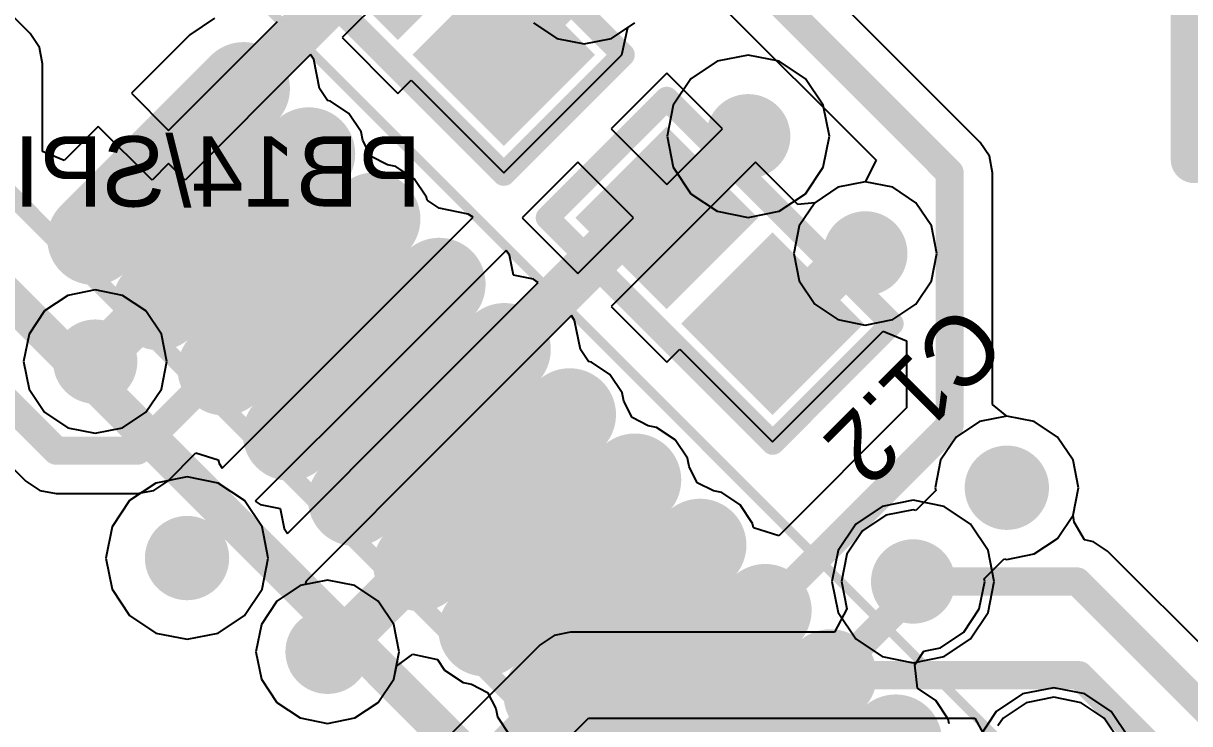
# Model space of a CAD drawing. Header units: millimetres. Extents: x 0.3 to 2.93, y 1.33 to 2.08.
# Drawn here: x 1.0201 to 1.269, y 1.7747 to 1.9241 of the extents above; entities that cross this region are included whole.
import ezdxf

# ---------------------------------------------------------------- set-up
doc = ezdxf.new("R2010")
doc.units = ezdxf.units.MM
doc.header["$MEASUREMENT"] = 0
for name, color, linetype in [('BottomLayer', 5, 'Continuous'), ('BottomOverlay', 54, 'Continuous'), ('Mechanical13', 56, 'Continuous'), ('Mechanical15', 56, 'Continuous'), ('MidLayer1', 16, 'Continuous'), ('MidLayer2', 76, 'Continuous'), ('MultiLayer', 9, 'Continuous'), ('TopLayer', 1, 'Continuous'), ('TopOverlay', 2, 'Continuous'), ('TopPaste', 8, 'Continuous'), ('TopSolder', 216, 'Continuous'), ('ViaHoleLayer', 16, 'Continuous')]:
    doc.layers.add(name, color=color, linetype=linetype)

# ---------------------------------------------------------------- blocks, each defined once
blk = doc.blocks.new('TSQFP50P900X900X160_48N_103')
at = {"layer": 'Mechanical13', "const_width": 0.00394}
blk.add_lwpolyline([(0.1378, -0.1378), (-0.1378, -0.1378)], dxfattribs=at)
at = {"layer": 'Mechanical15', "const_width": 0.00197}
blk.add_lwpolyline([(0.20472, -0.20472), (-0.20472, -0.20472)], dxfattribs=at)
at = {"layer": 'TopLayer', "const_width": 0.01181}
for points in [[(-0.08858, -0.1437), (-0.08858, -0.18898)], [(-0.0689, -0.1437), (-0.0689, -0.18898)], [(-0.04921, -0.1437), (-0.04921, -0.18898)], [(-0.02953, -0.1437), (-0.02953, -0.18898)], [(-0.00984, -0.1437), (-0.00984, -0.18898)], [(0.00984, -0.1437), (0.00984, -0.18898)], [(0.02953, -0.1437), (0.02953, -0.18898)], [(0.04921, -0.1437), (0.04921, -0.18898)], [(0.0689, -0.1437), (0.0689, -0.18898)], [(0.08858, -0.1437), (0.08858, -0.18898)], [(0.10827, -0.1437), (0.10827, -0.18898)]]:
    blk.add_lwpolyline(points, dxfattribs=at)
at = {"layer": 'TopLayer', "const_width": 0.00591}
for points in [[(-0.03248, -0.1437, 1), (-0.02657, -0.1437, 1)], [(-0.0128, -0.1437, 1), (-0.00689, -0.1437, 1)], [(0.00689, -0.1437, 1), (0.0128, -0.1437, 1)], [(0.02657, -0.1437, 1), (0.03248, -0.1437, 1)], [(0.04626, -0.1437, 1), (0.05217, -0.1437, 1)], [(0.06594, -0.1437, 1), (0.07185, -0.1437, 1)], [(0.08563, -0.1437, 1), (0.09154, -0.1437, 1)], [(0.10532, -0.1437, 1), (0.11122, -0.1437, 1)], [(-0.09154, -0.18898, 1), (-0.08563, -0.18898, 1)], [(-0.07185, -0.18898, 1), (-0.06595, -0.18898, 1)], [(-0.05217, -0.18898, 1), (-0.04626, -0.18898, 1)], [(-0.03248, -0.18898, 1), (-0.02657, -0.18898, 1)], [(-0.0128, -0.18898, 1), (-0.00689, -0.18898, 1)], [(0.00689, -0.18898, 1), (0.0128, -0.18898, 1)], [(0.02657, -0.18898, 1), (0.03248, -0.18898, 1)], [(0.04626, -0.18898, 1), (0.05217, -0.18898, 1)], [(0.06594, -0.18898, 1), (0.07185, -0.18898, 1)], [(0.08563, -0.18898, 1), (0.09154, -0.18898, 1)], [(0.10532, -0.18898, 1), (0.11122, -0.18898, 1)]]:
    blk.add_lwpolyline(points, format="xyb", close=True, dxfattribs=at)
at = {"layer": 'TopOverlay', "const_width": 0.00787}
blk.add_lwpolyline([(0.12205, -0.12205), (-0.12205, -0.12205)], dxfattribs=at)
at = {"layer": 'TopPaste', "const_width": 0.00781}
for points in [[(-0.08858, -0.1437), (-0.08858, -0.18898)], [(-0.0689, -0.1437), (-0.0689, -0.18898)], [(-0.04921, -0.1437), (-0.04921, -0.18898)], [(-0.02953, -0.1437), (-0.02953, -0.18898)], [(-0.00984, -0.1437), (-0.00984, -0.18898)], [(0.00984, -0.1437), (0.00984, -0.18898)], [(0.02953, -0.1437), (0.02953, -0.18898)], [(0.04921, -0.1437), (0.04921, -0.18898)], [(0.0689, -0.1437), (0.0689, -0.18898)], [(0.08858, -0.1437), (0.08858, -0.18898)], [(0.10827, -0.1437), (0.10827, -0.18898)]]:
    blk.add_lwpolyline(points, dxfattribs=at)
at = {"layer": 'TopPaste', "const_width": 0.00391}
for points in [[(-0.03148, -0.1437, 1), (-0.02757, -0.1437, 1)], [(-0.0118, -0.1437, 1), (-0.00789, -0.1437, 1)], [(0.00789, -0.1437, 1), (0.0118, -0.1437, 1)], [(0.02757, -0.1437, 1), (0.03148, -0.1437, 1)], [(0.04726, -0.1437, 1), (0.05117, -0.1437, 1)], [(0.06694, -0.1437, 1), (0.07085, -0.1437, 1)], [(0.08663, -0.1437, 1), (0.09054, -0.1437, 1)], [(0.10632, -0.1437, 1), (0.11022, -0.1437, 1)], [(-0.09054, -0.18898, 1), (-0.08663, -0.18898, 1)], [(-0.07085, -0.18898, 1), (-0.06695, -0.18898, 1)], [(-0.05117, -0.18898, 1), (-0.04726, -0.18898, 1)], [(-0.03148, -0.18898, 1), (-0.02757, -0.18898, 1)], [(-0.0118, -0.18898, 1), (-0.00789, -0.18898, 1)], [(0.00789, -0.18898, 1), (0.0118, -0.18898, 1)], [(0.02757, -0.18898, 1), (0.03148, -0.18898, 1)], [(0.04726, -0.18898, 1), (0.05117, -0.18898, 1)], [(0.06694, -0.18898, 1), (0.07085, -0.18898, 1)], [(0.08663, -0.18898, 1), (0.09054, -0.18898, 1)], [(0.10632, -0.18898, 1), (0.11022, -0.18898, 1)]]:
    blk.add_lwpolyline(points, format="xyb", close=True, dxfattribs=at)
at = {"layer": 'TopSolder', "const_width": 0.01981}
for points in [[(-0.08858, -0.1437), (-0.08858, -0.18898)], [(-0.0689, -0.1437), (-0.0689, -0.18898)], [(-0.04921, -0.1437), (-0.04921, -0.18898)], [(-0.02953, -0.1437), (-0.02953, -0.18898)], [(-0.00984, -0.1437), (-0.00984, -0.18898)], [(0.00984, -0.1437), (0.00984, -0.18898)], [(0.02953, -0.1437), (0.02953, -0.18898)], [(0.04921, -0.1437), (0.04921, -0.18898)], [(0.0689, -0.1437), (0.0689, -0.18898)], [(0.08858, -0.1437), (0.08858, -0.18898)], [(0.10827, -0.1437), (0.10827, -0.18898)]]:
    blk.add_lwpolyline(points, dxfattribs=at)
at = {"layer": 'TopSolder', "const_width": 0.00991}
for points in [[(-0.05417, -0.1437, 1), (-0.04426, -0.1437, 1)], [(-0.03448, -0.1437, 1), (-0.02457, -0.1437, 1)], [(-0.0148, -0.1437, 1), (-0.00489, -0.1437, 1)], [(0.00489, -0.1437, 1), (0.0148, -0.1437, 1)], [(0.02457, -0.1437, 1), (0.03448, -0.1437, 1)], [(0.04426, -0.1437, 1), (0.05417, -0.1437, 1)], [(0.06394, -0.1437, 1), (0.07385, -0.1437, 1)], [(0.08363, -0.1437, 1), (0.09354, -0.1437, 1)], [(0.10332, -0.1437, 1), (0.11322, -0.1437, 1)], [(-0.09354, -0.18898, 1), (-0.08363, -0.18898, 1)], [(-0.07385, -0.18898, 1), (-0.06395, -0.18898, 1)], [(-0.05417, -0.18898, 1), (-0.04426, -0.18898, 1)], [(-0.03448, -0.18898, 1), (-0.02457, -0.18898, 1)], [(-0.0148, -0.18898, 1), (-0.00489, -0.18898, 1)], [(0.00489, -0.18898, 1), (0.0148, -0.18898, 1)], [(0.02457, -0.18898, 1), (0.03448, -0.18898, 1)], [(0.04426, -0.18898, 1), (0.05417, -0.18898, 1)], [(0.06394, -0.18898, 1), (0.07385, -0.18898, 1)], [(0.08363, -0.18898, 1), (0.09354, -0.18898, 1)], [(0.10332, -0.18898, 1), (0.11322, -0.18898, 1)]]:
    blk.add_lwpolyline(points, format="xyb", close=True, dxfattribs=at)
blk = doc.blocks.new('GRPB052MWCN_RC_116')
at = {"layer": 'TopOverlay', "const_width": 0.01}
blk.add_lwpolyline([(-0.03, -0.01), (-0.03, 0.12)], dxfattribs=at)
at = {"layer": 'TopOverlay', "const_width": 0.005}
blk.add_lwpolyline([(-0.0325, -0.01, 1), (-0.0275, -0.01, 1)], format="xyb", close=True, dxfattribs=at)
blk = doc.blocks.new('0402_118')
at = {"layer": 'TopLayer'}
for points in [[(-0.01181, -0.01181), (0.01181, -0.01181), (-0.01181, 0.01181), (0.01181, 0.01181)], [(0.02016, -0.01181), (0.04378, -0.01181), (0.02016, 0.01181), (0.04378, 0.01181)]]:
    blk.add_solid(points, dxfattribs=at)
at = {"layer": 'TopOverlay', "const_width": 0.005}
for points in [[(-0.018, 0.018), (0.05, 0.018)], [(-0.018, -0.018), (-0.018, 0.018)], [(0.05, -0.018), (0.05, 0.018)], [(-0.018, -0.018), (0.05, -0.018)]]:
    blk.add_lwpolyline(points, dxfattribs=at)
at = {"layer": 'TopOverlay', "const_width": 0.0025}
for points in [[(-0.01925, 0.018, 1), (-0.01675, 0.018, 1)], [(-0.01925, 0.018, 1), (-0.01675, 0.018, 1)], [(0.04875, 0.018, 1), (0.05125, 0.018, 1)], [(0.04875, 0.018, 1), (0.05125, 0.018, 1)], [(-0.01925, -0.018, 1), (-0.01675, -0.018, 1)], [(-0.01925, -0.018, 1), (-0.01675, -0.018, 1)], [(0.04875, -0.018, 1), (0.05125, -0.018, 1)], [(0.04875, -0.018, 1), (0.05125, -0.018, 1)]]:
    blk.add_lwpolyline(points, format="xyb", close=True, dxfattribs=at)
at = {"layer": 'TopPaste'}
for points in [[(-0.00981, -0.00981), (0.00981, -0.00981), (-0.00981, 0.00981), (0.00981, 0.00981)], [(0.02216, -0.00981), (0.04178, -0.00981), (0.02216, 0.00981), (0.04178, 0.00981)]]:
    blk.add_solid(points, dxfattribs=at)
at = {"layer": 'TopSolder'}
for points in [[(-0.01378, -0.01378), (0.01378, -0.01378), (-0.01378, 0.01378), (0.01378, 0.01378)], [(0.01819, -0.01378), (0.04575, -0.01378), (0.01819, 0.01378), (0.04575, 0.01378)]]:
    blk.add_solid(points, dxfattribs=at)
blk = doc.blocks.new('0402_148')
at = {"layer": 'TopLayer'}
for points in [[(-0.01181, -0.01181), (0.01181, -0.01181), (-0.01181, 0.01181), (0.01181, 0.01181)], [(0.02016, -0.01181), (0.04378, -0.01181), (0.02016, 0.01181), (0.04378, 0.01181)]]:
    blk.add_solid(points, dxfattribs=at)
at = {"layer": 'TopOverlay', "const_width": 0.005}
for points in [[(-0.018, 0.018), (0.05, 0.018)], [(-0.018, -0.018), (-0.018, 0.018)], [(0.05, -0.018), (0.05, 0.018)], [(-0.018, -0.018), (0.05, -0.018)]]:
    blk.add_lwpolyline(points, dxfattribs=at)
at = {"layer": 'TopOverlay', "const_width": 0.0025}
for points in [[(-0.01925, 0.018, 1), (-0.01675, 0.018, 1)], [(-0.01925, 0.018, 1), (-0.01675, 0.018, 1)], [(0.04875, 0.018, 1), (0.05125, 0.018, 1)], [(0.04875, 0.018, 1), (0.05125, 0.018, 1)], [(-0.01925, -0.018, 1), (-0.01675, -0.018, 1)], [(-0.01925, -0.018, 1), (-0.01675, -0.018, 1)], [(0.04875, -0.018, 1), (0.05125, -0.018, 1)], [(0.04875, -0.018, 1), (0.05125, -0.018, 1)]]:
    blk.add_lwpolyline(points, format="xyb", close=True, dxfattribs=at)
at = {"layer": 'TopPaste'}
for points in [[(-0.00981, -0.00981), (0.00981, -0.00981), (-0.00981, 0.00981), (0.00981, 0.00981)], [(0.02216, -0.00981), (0.04178, -0.00981), (0.02216, 0.00981), (0.04178, 0.00981)]]:
    blk.add_solid(points, dxfattribs=at)
at = {"layer": 'TopSolder'}
for points in [[(-0.01378, -0.01378), (0.01378, -0.01378), (-0.01378, 0.01378), (0.01378, 0.01378)], [(0.01819, -0.01378), (0.04575, -0.01378), (0.01819, 0.01378), (0.04575, 0.01378)]]:
    blk.add_solid(points, dxfattribs=at)

msp = doc.modelspace()

# ---------------------------------------------------------------- linework, layer by layer
at = {"layer": 'BottomLayer'}
for p, q in [((1.12898, 1.92419), (1.13394, 1.92087)), ((1.14564, 1.92087), (1.1506, 1.92419)), ((1.13394, 1.92087), (1.13979, 1.91971)), ((1.13979, 1.91971), (1.14564, 1.92087)), ((1.19979, 1.89029), (1.19394, 1.88913)), ((1.20564, 1.88913), (1.19979, 1.89029)), ((1.19394, 1.88913), (1.18898, 1.88581)), ((1.2106, 1.88581), (1.20564, 1.88913)), ((1.18898, 1.88581), (1.18566, 1.88085)), ((1.21392, 1.88085), (1.2106, 1.88581)), ((1.18566, 1.88085), (1.1845, 1.875)), ((1.21508, 1.875), (1.21392, 1.88085)), ((1.1845, 1.875), (1.18566, 1.86915)), ((1.21392, 1.86915), (1.21508, 1.875)), ((1.18566, 1.86915), (1.18898, 1.86419)), ((1.2106, 1.86419), (1.21392, 1.86915)), ((1.02955, 1.86604), (1.02459, 1.86273)), ((1.0354, 1.86721), (1.02955, 1.86604)), ((1.04126, 1.86604), (1.0354, 1.86721)), ((1.04622, 1.86273), (1.04126, 1.86604)), ((1.02459, 1.86273), (1.02127, 1.85777)), ((1.04953, 1.85777), (1.04622, 1.86273)), ((1.18898, 1.86419), (1.19394, 1.86087)), ((1.20564, 1.86087), (1.2106, 1.86419)), ((1.19394, 1.86087), (1.19979, 1.85971)), ((1.19979, 1.85971), (1.20564, 1.86087)), ((1.02127, 1.85777), (1.02011, 1.85191)), ((1.0507, 1.85191), (1.04953, 1.85777)), ((1.02011, 1.85191), (1.02127, 1.84606)), ((1.04953, 1.84606), (1.0507, 1.85191)), ((1.02127, 1.84606), (1.02459, 1.8411)), ((1.04622, 1.8411), (1.04953, 1.84606)), ((1.02459, 1.8411), (1.02955, 1.83778)), ((1.04126, 1.83778), (1.04622, 1.8411)), ((1.23, 1.84029), (1.22415, 1.83913)), ((1.23585, 1.83913), (1.23, 1.84029)), ((1.02955, 1.83778), (1.0354, 1.83662)), ((1.0354, 1.83662), (1.04126, 1.83778)), ((1.22415, 1.83913), (1.21919, 1.83581)), ((1.24081, 1.83581), (1.23585, 1.83913)), ((1.21919, 1.83581), (1.21587, 1.83085)), ((1.24413, 1.83085), (1.24081, 1.83581)), ((1.21587, 1.83085), (1.21471, 1.825)), ((1.24529, 1.825), (1.24413, 1.83085)), ((1.21471, 1.825), (1.21482, 1.82443)), ((1.24413, 1.81915), (1.24529, 1.825)), ((1.21482, 1.82443), (1.21057, 1.82018)), ((1.21, 1.82029), (1.20415, 1.81913)), ((1.21057, 1.82018), (1.21, 1.82029)), ((1.20415, 1.81913), (1.19919, 1.81581)), ((1.2444, 1.81762), (1.24413, 1.81915)), ((1.24661, 1.81386), (1.2444, 1.81762)), ((1.19919, 1.81581), (1.19587, 1.81085)), ((1.24851, 1.81348), (1.24661, 1.81386)), ((1.25149, 1.81149), (1.24851, 1.81348)), ((1.19587, 1.81085), (1.19471, 1.805)), ((1.3958, 1.66718), (1.25149, 1.81149)), ((1.085, 1.80529), (1.07915, 1.80413)), ((1.09085, 1.80413), (1.085, 1.80529)), ((1.07915, 1.80413), (1.07419, 1.80081)), ((1.09581, 1.80081), (1.09085, 1.80413)), ((1.19471, 1.805), (1.19587, 1.79915)), ((1.07419, 1.80081), (1.07087, 1.79585)), ((1.09913, 1.79585), (1.09581, 1.80081)), ((1.19587, 1.79915), (1.19318, 1.79418)), ((1.07087, 1.79585), (1.06971, 1.79)), ((1.10029, 1.79), (1.09913, 1.79585)), ((1.13336, 1.79348), (1.13038, 1.79149)), ((1.13687, 1.79418), (1.13336, 1.79348)), ((1.19318, 1.79418), (1.13687, 1.79418)), ((1.13038, 1.79149), (0.96615, 1.62725)), ((1.06971, 1.79), (1.07087, 1.78415)), ((1.09913, 1.78415), (1.10029, 1.79)), ((1.07087, 1.78415), (1.07419, 1.77919)), ((1.09581, 1.77919), (1.09913, 1.78415)), ((1.07419, 1.77919), (1.07915, 1.77587)), ((1.09085, 1.77587), (1.09581, 1.77919)), ((0.97678, 1.61193), (1.14067, 1.77582)), ((1.07915, 1.77587), (1.085, 1.77471)), ((1.085, 1.77471), (1.09085, 1.77587)), ((1.14067, 1.77582), (1.22318, 1.77582)), ((1.22318, 1.77582), (1.22587, 1.77085))]:
    msp.add_line(p, q, dxfattribs=at)
for points, const_width in [([(1.17029, 1.9, 1), (1.17929, 1.9, 1)], 0.009), ([(1.19529, 1.875, 1), (1.20429, 1.875, 1)], 0.009), ([(1.0309, 1.85191, 1), (1.0399, 1.85191, 1)], 0.009), ([(1.2255, 1.825, 1), (1.2345, 1.825, 1)], 0.009), ([(1.0505, 1.81, 1), (1.0595, 1.81, 1)], 0.009), ([(1.2055, 1.805, 1), (1.2145, 1.805, 1)], 0.009), ([(1.2085, 1.805, 1), (1.2115, 1.805, 1)], 0.003), ([(1.2435, 1.805, 1), (1.2465, 1.805, 1)], 0.003), ([(1.2435, 1.805, 1), (1.2465, 1.805, 1)], 0.003), ([(1.0805, 1.79, 1), (1.0895, 1.79, 1)], 0.009), ([(1.13537, 1.785, 1), (1.13837, 1.785, 1)], 0.003), ([(1.13537, 1.785, 1), (1.13837, 1.785, 1)], 0.003), ([(1.24396, 1.785, 1), (1.24696, 1.785, 1)], 0.003), ([(1.24396, 1.785, 1), (1.24696, 1.785, 1)], 0.003)]:
    msp.add_lwpolyline(points, format="xyb", close=True, dxfattribs=dict(at, const_width=const_width))
at = {"layer": 'BottomLayer', "const_width": 0.006}
for points in [[(1.21, 1.805), (1.245, 1.805)], [(1.245, 1.805), (1.392, 1.658)], [(0.96187, 1.61), (1.13687, 1.785)], [(1.13687, 1.785), (1.24546, 1.785)], [(1.24546, 1.785), (1.38446, 1.646)]]:
    msp.add_lwpolyline(points, dxfattribs=at)
at = {"layer": 'MidLayer1'}
for p, q in [((1.17479, 1.91733), (1.16816, 1.91601)), ((1.18142, 1.91601), (1.17479, 1.91733)), ((1.16816, 1.91601), (1.16253, 1.91226)), ((1.18705, 1.91226), (1.18142, 1.91601)), ((1.16253, 1.91226), (1.15878, 1.90663)), ((1.1908, 1.90663), (1.18705, 1.91226)), ((1.15878, 1.90663), (1.15746, 1.9)), ((1.19212, 1.9), (1.1908, 1.90663)), ((1.15746, 1.9), (1.15878, 1.89337)), ((1.1908, 1.89337), (1.19212, 1.9)), ((1.15878, 1.89337), (1.16253, 1.88774)), ((1.18705, 1.88774), (1.1908, 1.89337)), ((1.16253, 1.88774), (1.16816, 1.88399)), ((1.18142, 1.88399), (1.18705, 1.88774)), ((1.16816, 1.88399), (1.17479, 1.88267)), ((1.17479, 1.88267), (1.18142, 1.88399)), ((1.04837, 1.82601), (1.04274, 1.82226)), ((1.055, 1.82733), (1.04837, 1.82601)), ((1.06163, 1.82601), (1.055, 1.82733)), ((1.06726, 1.82226), (1.06163, 1.82601)), ((1.04274, 1.82226), (1.03899, 1.81663)), ((1.07101, 1.81663), (1.06726, 1.82226)), ((1.20337, 1.82101), (1.19774, 1.81726)), ((1.21, 1.82233), (1.20337, 1.82101)), ((1.21663, 1.82101), (1.21, 1.82233)), ((1.22226, 1.81726), (1.21663, 1.82101)), ((1.03899, 1.81663), (1.03767, 1.81)), ((1.07233, 1.81), (1.07101, 1.81663)), ((1.19774, 1.81726), (1.19399, 1.81163)), ((1.22601, 1.81163), (1.22226, 1.81726)), ((1.19399, 1.81163), (1.19267, 1.805)), ((1.22733, 1.805), (1.22601, 1.81163)), ((1.03767, 1.81), (1.03899, 1.80337)), ((1.07101, 1.80337), (1.07233, 1.81)), ((1.03899, 1.80337), (1.04274, 1.79774)), ((1.06726, 1.79774), (1.07101, 1.80337)), ((1.19267, 1.805), (1.19399, 1.79837)), ((1.22601, 1.79837), (1.22733, 1.805)), ((1.04274, 1.79774), (1.04837, 1.79399)), ((1.06163, 1.79399), (1.06726, 1.79774)), ((1.19399, 1.79837), (1.19774, 1.79274)), ((1.22226, 1.79274), (1.22601, 1.79837)), ((1.04837, 1.79399), (1.055, 1.79267)), ((1.055, 1.79267), (1.06163, 1.79399)), ((1.19774, 1.79274), (1.20337, 1.78899)), ((1.21663, 1.78899), (1.22226, 1.79274)), ((1.20337, 1.78899), (1.21, 1.78767)), ((1.21, 1.78767), (1.21663, 1.78899)), ((1.23337, 1.78101), (1.22774, 1.77726)), ((1.24, 1.78233), (1.23337, 1.78101)), ((1.24663, 1.78101), (1.24, 1.78233)), ((1.25226, 1.77726), (1.24663, 1.78101)), ((1.22774, 1.77726), (1.22399, 1.77163)), ((1.25601, 1.77163), (1.25226, 1.77726))]:
    msp.add_line(p, q, dxfattribs=at)
at = {"layer": 'MidLayer1', "const_width": 0.009}
for points in [[(1.17029, 1.9, 1), (1.17929, 1.9, 1)], [(1.19529, 1.875, 1), (1.20429, 1.875, 1)], [(1.0309, 1.85191, 1), (1.0399, 1.85191, 1)], [(1.2255, 1.825, 1), (1.2345, 1.825, 1)], [(1.0505, 1.81, 1), (1.0595, 1.81, 1)], [(1.2055, 1.805, 1), (1.2145, 1.805, 1)], [(1.0805, 1.79, 1), (1.0895, 1.79, 1)]]:
    msp.add_lwpolyline(points, format="xyb", close=True, dxfattribs=at)
at = {"layer": 'MidLayer2'}
for p, q in [((1.17479, 1.91733), (1.16816, 1.91601)), ((1.18142, 1.91601), (1.17479, 1.91733)), ((1.16816, 1.91601), (1.16253, 1.91226)), ((1.18705, 1.91226), (1.18142, 1.91601)), ((1.16253, 1.91226), (1.15878, 1.90663)), ((1.1908, 1.90663), (1.18705, 1.91226)), ((1.15878, 1.90663), (1.15746, 1.9)), ((1.19212, 1.9), (1.1908, 1.90663)), ((1.15746, 1.9), (1.15878, 1.89337)), ((1.1908, 1.89337), (1.19212, 1.9)), ((1.15878, 1.89337), (1.16253, 1.88774)), ((1.18705, 1.88774), (1.1908, 1.89337)), ((1.16253, 1.88774), (1.16816, 1.88399)), ((1.18142, 1.88399), (1.18705, 1.88774)), ((1.16816, 1.88399), (1.17479, 1.88267)), ((1.17479, 1.88267), (1.18142, 1.88399)), ((1.04837, 1.82601), (1.04274, 1.82226)), ((1.055, 1.82733), (1.04837, 1.82601)), ((1.06163, 1.82601), (1.055, 1.82733)), ((1.06726, 1.82226), (1.06163, 1.82601)), ((1.04274, 1.82226), (1.03899, 1.81663)), ((1.07101, 1.81663), (1.06726, 1.82226)), ((1.20337, 1.82101), (1.19774, 1.81726)), ((1.21, 1.82233), (1.20337, 1.82101)), ((1.21663, 1.82101), (1.21, 1.82233)), ((1.22226, 1.81726), (1.21663, 1.82101)), ((1.03899, 1.81663), (1.03767, 1.81)), ((1.07233, 1.81), (1.07101, 1.81663)), ((1.19774, 1.81726), (1.19399, 1.81163)), ((1.22601, 1.81163), (1.22226, 1.81726)), ((1.19399, 1.81163), (1.19267, 1.805)), ((1.22733, 1.805), (1.22601, 1.81163)), ((1.03767, 1.81), (1.03899, 1.80337)), ((1.07101, 1.80337), (1.07233, 1.81)), ((1.03899, 1.80337), (1.04274, 1.79774)), ((1.06726, 1.79774), (1.07101, 1.80337)), ((1.19267, 1.805), (1.19399, 1.79837)), ((1.22601, 1.79837), (1.22733, 1.805)), ((1.04274, 1.79774), (1.04837, 1.79399)), ((1.06163, 1.79399), (1.06726, 1.79774)), ((1.19399, 1.79837), (1.19774, 1.79274)), ((1.22226, 1.79274), (1.22601, 1.79837)), ((1.04837, 1.79399), (1.055, 1.79267)), ((1.055, 1.79267), (1.06163, 1.79399)), ((1.19774, 1.79274), (1.20337, 1.78899)), ((1.21663, 1.78899), (1.22226, 1.79274)), ((1.20337, 1.78899), (1.21, 1.78767)), ((1.21, 1.78767), (1.21663, 1.78899)), ((1.23337, 1.78101), (1.22774, 1.77726)), ((1.24, 1.78233), (1.23337, 1.78101)), ((1.24663, 1.78101), (1.24, 1.78233)), ((1.25226, 1.77726), (1.24663, 1.78101)), ((1.22774, 1.77726), (1.22399, 1.77163)), ((1.25601, 1.77163), (1.25226, 1.77726))]:
    msp.add_line(p, q, dxfattribs=at)
at = {"layer": 'MidLayer2', "const_width": 0.009}
for points in [[(1.17029, 1.9, 1), (1.17929, 1.9, 1)], [(1.19529, 1.875, 1), (1.20429, 1.875, 1)], [(1.0309, 1.85191, 1), (1.0399, 1.85191, 1)], [(1.2255, 1.825, 1), (1.2345, 1.825, 1)], [(1.0505, 1.81, 1), (1.0595, 1.81, 1)], [(1.2055, 1.805, 1), (1.2145, 1.805, 1)], [(1.0805, 1.79, 1), (1.0895, 1.79, 1)]]:
    msp.add_lwpolyline(points, format="xyb", close=True, dxfattribs=at)
at = {"layer": 'MultiLayer', "const_width": 0.009}
for points in [[(1.17029, 1.9, 1), (1.17929, 1.9, 1)], [(1.19529, 1.875, 1), (1.20429, 1.875, 1)], [(1.0309, 1.85191, 1), (1.0399, 1.85191, 1)], [(1.2255, 1.825, 1), (1.2345, 1.825, 1)], [(1.0505, 1.81, 1), (1.0595, 1.81, 1)], [(1.2055, 1.805, 1), (1.2145, 1.805, 1)], [(1.0805, 1.79, 1), (1.0895, 1.79, 1)]]:
    msp.add_lwpolyline(points, format="xyb", close=True, dxfattribs=at)
at = {"layer": 'TopLayer'}
for p, q in [((1.02149, 1.92194), (0.90961, 2.03382)), ((1.22428, 1.8987), (1.16177, 1.9612)), ((1.15972, 1.9373), (1.20209, 1.89493)), ((1.10354, 1.93646), (1.08811, 1.92104)), ((1.06086, 1.92517), (1.0556, 1.92165)), ((1.05106, 1.90125), (1.0743, 1.92448)), ((1.14779, 1.91739), (1.14909, 1.92317)), ((1.14909, 1.92317), (1.1506, 1.92419)), ((1.02348, 1.91897), (1.02149, 1.92194)), ((1.0556, 1.92165), (1.04313, 1.90918)), ((1.08811, 1.92104), (1.1, 1.90915)), ((1.02418, 1.91546), (1.02348, 1.91897)), ((1.08137, 1.91741), (1.0546, 1.89064)), ((1.08205, 1.91639), (1.08137, 1.91741)), ((1.12261, 1.89221), (1.14779, 1.91739)), ((1.14779, 1.91739), (1.14779, 1.91739)), ((1.02418, 1.89676), (1.02418, 1.91546)), ((1.08329, 1.91018), (1.08205, 1.91639)), ((1.15739, 1.91345), (1.14551, 1.90156)), ((1.16928, 1.90156), (1.15739, 1.91345)), ((1.08501, 1.9076), (1.08329, 1.91018)), ((1.1, 1.90915), (1.10283, 1.91198)), ((1.10283, 1.91198), (1.12261, 1.89221)), ((1.04313, 1.90918), (1.05106, 1.90125)), ((1.08563, 1.90748), (1.08501, 1.9076)), ((1.08957, 1.90485), (1.08563, 1.90748)), ((1.0922, 1.90091), (1.08957, 1.90485)), ((1.03606, 1.90211), (1.0288, 1.89484)), ((1.04753, 1.89064), (1.03606, 1.90211)), ((1.09256, 1.89911), (1.0922, 1.90091)), ((1.14551, 1.90156), (1.15739, 1.88968)), ((1.15739, 1.88968), (1.16928, 1.90156)), ((1.09431, 1.89566), (1.09256, 1.89911)), ((1.22627, 1.89572), (1.22428, 1.8987)), ((1.0288, 1.89484), (1.02418, 1.89676)), ((1.09776, 1.89392), (1.09431, 1.89566)), ((1.20209, 1.89493), (1.19979, 1.89029)), ((1.22697, 1.89221), (1.22627, 1.89572)), ((1.05106, 1.89418), (1.04753, 1.89064)), ((1.0546, 1.89064), (1.05106, 1.89418)), ((1.09955, 1.89356), (1.09776, 1.89392)), ((1.10349, 1.89093), (1.09955, 1.89356)), ((1.13844, 1.89449), (1.12655, 1.88261)), ((1.15032, 1.88261), (1.13844, 1.89449)), ((1.17635, 1.89449), (1.16093, 1.87907)), ((1.18538, 1.88546), (1.17635, 1.89449)), ((1.10612, 1.88699), (1.10349, 1.89093)), ((1.19979, 1.89029), (1.19394, 1.88913)), ((1.22697, 1.84278), (1.22697, 1.89221)), ((1.19394, 1.88913), (1.18898, 1.88581)), ((1.10625, 1.88637), (1.10612, 1.88699)), ((1.10883, 1.88464), (1.10625, 1.88637)), ((1.18898, 1.88581), (1.18538, 1.88546)), ((1.08929, 1.85595), (1.11606, 1.88272)), ((1.11503, 1.88341), (1.10883, 1.88464)), ((1.11606, 1.88272), (1.11503, 1.88341)), ((1.12655, 1.88261), (1.13844, 1.87072)), ((1.13844, 1.87072), (1.15032, 1.88261)), ((1.16093, 1.87907), (1.14551, 1.86365)), ((1.12313, 1.87565), (1.09636, 1.84888)), ((1.12381, 1.87463), (1.12313, 1.87565)), ((1.12466, 1.87034), (1.12381, 1.87463)), ((1.12895, 1.86949), (1.12466, 1.87034)), ((1.1032, 1.84203), (1.12998, 1.86881)), ((1.12998, 1.86881), (1.12895, 1.86949)), ((1.14551, 1.86365), (1.15739, 1.85176)), ((1.13705, 1.86173), (1.11028, 1.83496)), ((1.13773, 1.86071), (1.13705, 1.86173)), ((1.13896, 1.85451), (1.13773, 1.86071)), ((1.18, 1.83481), (1.20361, 1.85842)), ((1.20361, 1.85842), (1.20861, 1.85635)), ((1.06251, 1.82918), (1.08929, 1.85595)), ((1.20861, 1.85635), (1.20861, 1.84205)), ((1.14069, 1.85193), (1.13896, 1.85451)), ((1.15739, 1.85176), (1.16022, 1.85459)), ((1.16022, 1.85459), (1.18, 1.83481)), ((1.14131, 1.8518), (1.14069, 1.85193)), ((1.14525, 1.84917), (1.14131, 1.8518)), ((1.09636, 1.84888), (1.06958, 1.82211)), ((1.14788, 1.84523), (1.14525, 1.84917)), ((1.14824, 1.84344), (1.14788, 1.84523)), ((1.14999, 1.83999), (1.14824, 1.84344)), ((1.23, 1.84029), (1.22697, 1.84278)), ((1.07643, 1.81526), (1.1032, 1.84203)), ((1.15344, 1.83824), (1.14999, 1.83999)), ((1.20861, 1.84205), (1.18134, 1.81477)), ((1.23585, 1.83913), (1.23, 1.84029)), ((1.00851, 1.83851), (1.0206, 1.82642)), ((1.15523, 1.83788), (1.15344, 1.83824)), ((1.15917, 1.83525), (1.15523, 1.83788)), ((1.24081, 1.83581), (1.23585, 1.83913)), ((1.11028, 1.83496), (1.0804, 1.80509)), ((1.1618, 1.83131), (1.15917, 1.83525)), ((1.24413, 1.83085), (1.24081, 1.83581)), ((1.05088, 1.82642), (1.05689, 1.83244)), ((1.05689, 1.83244), (1.06167, 1.83099)), ((1.06167, 1.83099), (1.06183, 1.8302)), ((1.06183, 1.8302), (1.06251, 1.82918)), ((1.16216, 1.82952), (1.1618, 1.83131)), ((1.24529, 1.825), (1.24413, 1.83085)), ((1.16391, 1.82607), (1.16216, 1.82952)), ((1.0206, 1.82642), (1.02358, 1.82444)), ((1.0479, 1.82444), (1.05088, 1.82642)), ((1.16736, 1.82432), (1.16391, 1.82607)), ((1.24413, 1.81915), (1.24529, 1.825)), ((1.02358, 1.82444), (1.02709, 1.82374)), ((1.02709, 1.82374), (1.04439, 1.82374)), ((1.04439, 1.82374), (1.0479, 1.82444)), ((1.16915, 1.82396), (1.16736, 1.82432)), ((1.17309, 1.82133), (1.16915, 1.82396)), ((1.06958, 1.82211), (1.07061, 1.82143)), ((1.07061, 1.82143), (1.0749, 1.82057)), ((1.0749, 1.82057), (1.07575, 1.81628)), ((1.17572, 1.81739), (1.17309, 1.82133)), ((1.24081, 1.81419), (1.24413, 1.81915)), ((1.07575, 1.81628), (1.07643, 1.81526)), ((1.17591, 1.81642), (1.17572, 1.81739)), ((1.18134, 1.81477), (1.17591, 1.81642)), ((1.23585, 1.81087), (1.24081, 1.81419)), ((1.23, 1.80971), (1.23585, 1.81087)), ((1.22518, 1.80557), (1.22943, 1.80982)), ((1.22943, 1.80982), (1.23, 1.80971)), ((1.0804, 1.80509), (1.08025, 1.80435)), ((1.22529, 1.805), (1.22518, 1.80557)), ((1.07915, 1.80413), (1.07419, 1.80081)), ((1.08025, 1.80435), (1.07915, 1.80413)), ((1.22413, 1.79915), (1.22529, 1.805)), ((1.07419, 1.80081), (1.07087, 1.79585)), ((1.22081, 1.79419), (1.22413, 1.79915)), ((1.07087, 1.79585), (1.06971, 1.79)), ((1.21585, 1.79087), (1.22081, 1.79419)), ((1.21033, 1.7872), (1.21231, 1.79016)), ((1.21231, 1.79016), (1.21585, 1.79087)), ((1.06971, 1.79), (1.07087, 1.78415)), ((1.09969, 1.78695), (1.10322, 1.78946)), ((1.10322, 1.78946), (1.10849, 1.78832)), ((1.10849, 1.78832), (1.10999, 1.78607)), ((1.09913, 1.78415), (1.09969, 1.78695)), ((1.10999, 1.78607), (1.11393, 1.78344)), ((1.21091, 1.7822), (1.21033, 1.7872)), ((1.07087, 1.78415), (1.07419, 1.77919)), ((1.09581, 1.77919), (1.09913, 1.78415)), ((1.11393, 1.78344), (1.11572, 1.78308)), ((1.11572, 1.78308), (1.11917, 1.78133)), ((1.11917, 1.78133), (1.12092, 1.77788)), ((1.21485, 1.77957), (1.21091, 1.7822)), ((1.24, 1.78029), (1.23415, 1.77913)), ((1.24585, 1.77913), (1.24, 1.78029)), ((1.07419, 1.77919), (1.07915, 1.77587)), ((1.09085, 1.77587), (1.09581, 1.77919)), ((1.12092, 1.77788), (1.12128, 1.77609)), ((1.21748, 1.77563), (1.21485, 1.77957)), ((1.23415, 1.77913), (1.22919, 1.77581)), ((1.25081, 1.77581), (1.24585, 1.77913)), ((1.07915, 1.77587), (1.085, 1.77471)), ((1.085, 1.77471), (1.09085, 1.77587)), ((1.12128, 1.77609), (1.12391, 1.77215)), ((1.21768, 1.77462), (1.21748, 1.77563)), ((1.22919, 1.77581), (1.22809, 1.77417)), ((1.25413, 1.77085), (1.25081, 1.77581))]:
    msp.add_line(p, q, dxfattribs=at)
for points, const_width in [([(1.11983, 1.99017), (1.21779, 1.89221)], 0.006), ([(1.05106, 1.89418), (1.09689, 1.94)], 0.01), ([(1.12261, 1.91761), (1.13979, 1.93479)], 0.01), ([(1.12261, 1.91739), (1.12261, 1.91761)], 0.01), ([(1.15739, 1.88261), (1.17479, 1.9)], 0.01), ([(1.21779, 1.83825), (1.21779, 1.89221)], 0.006), ([(1.10674, 1.8385), (1.15085, 1.88261)], 0.01), ([(1.15085, 1.88261), (1.15739, 1.88261)], 0.01), ([(1.05358, 1.86886), (1.06498, 1.88026)], 0.01), ([(1.1824, 1.86), (1.19739, 1.875)], 0.01), ([(1.19739, 1.875), (1.19979, 1.875)], 0.01), ([(1.0354, 1.85191), (1.05238, 1.86888)], 0.01), ([(1.05238, 1.86888), (1.0524, 1.86886)], 0.01), ([(1.0524, 1.86886), (1.05358, 1.86886)], 0.01), ([(1.04439, 1.83291), (1.07781, 1.86634)], 0.006), ([(1.07781, 1.86634), (1.0789, 1.86634)], 0.006), ([(1.18, 1.86), (1.1824, 1.86)], 0.01), ([(1.09282, 1.85242), (1.10674, 1.8385)], 0.01), ([(1.0354, 1.85191), (1.03664, 1.85191)], 0.01), ([(1.015, 1.845), (1.02709, 1.83291)], 0.006), ([(1.16242, 1.78287), (1.21779, 1.83825)], 0.006), ([(1.02709, 1.83291), (1.04439, 1.83291)], 0.006), ([(1.08608, 1.79), (1.12066, 1.82458)], 0.01), ([(1.17634, 1.7689), (1.21244, 1.805)], 0.006), ([(1.21, 1.805), (1.21244, 1.805)], 0.006), ([(1.085, 1.79), (1.08608, 1.79)], 0.01), ([(1.16242, 1.78282), (1.16242, 1.78287)], 0.006)]:
    msp.add_lwpolyline(points, dxfattribs=dict(at, const_width=const_width))
for points, const_width in [([(1.12011, 1.91761, 1), (1.12511, 1.91761, 1)], 0.005), ([(1.12011, 1.91761, 1), (1.12511, 1.91761, 1)], 0.005), ([(1.12011, 1.91739, 1), (1.12511, 1.91739, 1)], 0.005), ([(1.17029, 1.9, 1), (1.17929, 1.9, 1)], 0.009), ([(1.17229, 1.9, 1), (1.17729, 1.9, 1)], 0.005), ([(1.04856, 1.89418, 1), (1.05356, 1.89418, 1)], 0.005), ([(1.21629, 1.89221, 1), (1.21929, 1.89221, 1)], 0.003), ([(1.21629, 1.89221, 1), (1.21929, 1.89221, 1)], 0.003), ([(1.14835, 1.88261, 1), (1.15335, 1.88261, 1)], 0.005), ([(1.14835, 1.88261, 1), (1.15335, 1.88261, 1)], 0.005), ([(1.15489, 1.88261, 1), (1.15989, 1.88261, 1)], 0.005), ([(1.15489, 1.88261, 1), (1.15989, 1.88261, 1)], 0.005), ([(1.06248, 1.88026, 1), (1.06748, 1.88026, 1)], 0.005), ([(1.19529, 1.875, 1), (1.20429, 1.875, 1)], 0.009), ([(1.1949, 1.875, 1), (1.19989, 1.875, 1)], 0.005), ([(1.1949, 1.875, 1), (1.19989, 1.875, 1)], 0.005), ([(1.19729, 1.875, 1), (1.20229, 1.875, 1)], 0.005), ([(1.04988, 1.86888, 1), (1.05488, 1.86888, 1)], 0.005), ([(1.04988, 1.86888, 1), (1.05488, 1.86888, 1)], 0.005), ([(1.0499, 1.86886, 1), (1.0549, 1.86886, 1)], 0.005), ([(1.0499, 1.86886, 1), (1.0549, 1.86886, 1)], 0.005), ([(1.05108, 1.86886, 1), (1.05608, 1.86886, 1)], 0.005), ([(1.05108, 1.86886, 1), (1.05608, 1.86886, 1)], 0.005), ([(1.07631, 1.86634, 1), (1.07931, 1.86634, 1)], 0.003), ([(1.07631, 1.86634, 1), (1.07931, 1.86634, 1)], 0.003), ([(1.0774, 1.86634, 1), (1.0804, 1.86634, 1)], 0.003), ([(1.1775, 1.86, 1), (1.1825, 1.86, 1)], 0.005), ([(1.17989, 1.86, 1), (1.1849, 1.86, 1)], 0.005), ([(1.17989, 1.86, 1), (1.1849, 1.86, 1)], 0.005), ([(1.0309, 1.85191, 1), (1.0399, 1.85191, 1)], 0.009), ([(1.09032, 1.85242, 1), (1.09532, 1.85242, 1)], 0.005), ([(1.0329, 1.85191, 1), (1.0379, 1.85191, 1)], 0.005), ([(1.0329, 1.85191, 1), (1.0379, 1.85191, 1)], 0.005), ([(1.03414, 1.85191, 1), (1.03914, 1.85191, 1)], 0.005), ([(1.10424, 1.8385, 1), (1.10924, 1.8385, 1)], 0.005), ([(1.10424, 1.8385, 1), (1.10924, 1.8385, 1)], 0.005), ([(1.21629, 1.83825, 1), (1.21929, 1.83825, 1)], 0.003), ([(1.21629, 1.83825, 1), (1.21929, 1.83825, 1)], 0.003), ([(1.02559, 1.83291, 1), (1.02859, 1.83291, 1)], 0.003), ([(1.02559, 1.83291, 1), (1.02859, 1.83291, 1)], 0.003), ([(1.04289, 1.83291, 1), (1.04589, 1.83291, 1)], 0.003), ([(1.04289, 1.83291, 1), (1.04589, 1.83291, 1)], 0.003), ([(1.2255, 1.825, 1), (1.2345, 1.825, 1)], 0.009), ([(1.11816, 1.82458, 1), (1.12316, 1.82458, 1)], 0.005), ([(1.0505, 1.81, 1), (1.0595, 1.81, 1)], 0.009), ([(1.2055, 1.805, 1), (1.2145, 1.805, 1)], 0.009), ([(1.2085, 1.805, 1), (1.2115, 1.805, 1)], 0.003), ([(1.21094, 1.805, 1), (1.21394, 1.805, 1)], 0.003), ([(1.21094, 1.805, 1), (1.21394, 1.805, 1)], 0.003), ([(1.0805, 1.79, 1), (1.0895, 1.79, 1)], 0.009), ([(1.0825, 1.79, 1), (1.0875, 1.79, 1)], 0.005), ([(1.08358, 1.79, 1), (1.08858, 1.79, 1)], 0.005), ([(1.08358, 1.79, 1), (1.08858, 1.79, 1)], 0.005), ([(1.16092, 1.78287, 1), (1.16392, 1.78287, 1)], 0.003), ([(1.16092, 1.78287, 1), (1.16392, 1.78287, 1)], 0.003), ([(1.16092, 1.78282, 1), (1.16392, 1.78282, 1)], 0.003)]:
    msp.add_lwpolyline(points, format="xyb", close=True, dxfattribs=dict(at, const_width=const_width))
at = {"layer": 'ViaHoleLayer', "const_width": 0.004}
for points in [[(1.17279, 1.9, 1), (1.17679, 1.9, 1)], [(1.19779, 1.875, 1), (1.20179, 1.875, 1)], [(1.0334, 1.85191, 1), (1.0374, 1.85191, 1)], [(1.228, 1.825, 1), (1.232, 1.825, 1)], [(1.053, 1.81, 1), (1.057, 1.81, 1)], [(1.208, 1.805, 1), (1.212, 1.805, 1)], [(1.083, 1.79, 1), (1.087, 1.79, 1)]]:
    msp.add_lwpolyline(points, format="xyb", close=True, dxfattribs=at)

# ---------------------------------------------------------------- block references
for name, p, rotation in [('GRPB052MWCN_RC_116', (1.3, 1.905), 360), ('TSQFP50P900X900X160_48N_103', (1.01, 1.7), 135), ('0402_118', (1.1, 1.94), 315), ('0402_148', (1.15739, 1.88261), 315)]:
    msp.add_blockref(name, p, dxfattribs=dict(rotation=rotation))

# ---------------------------------------------------------------- texts
at = {"layer": 'BottomOverlay', "text_generation_flag": 2}
msp.add_text('PB14/SPI2_MISO', height=0.015, dxfattribs=at).set_placement((1.105, 1.885))
at = {"layer": 'TopOverlay'}
msp.add_text('C1.2', height=0.015, rotation=225, dxfattribs=at).set_placement((1.22, 1.865))

doc.saveas('drawing.dxf')
